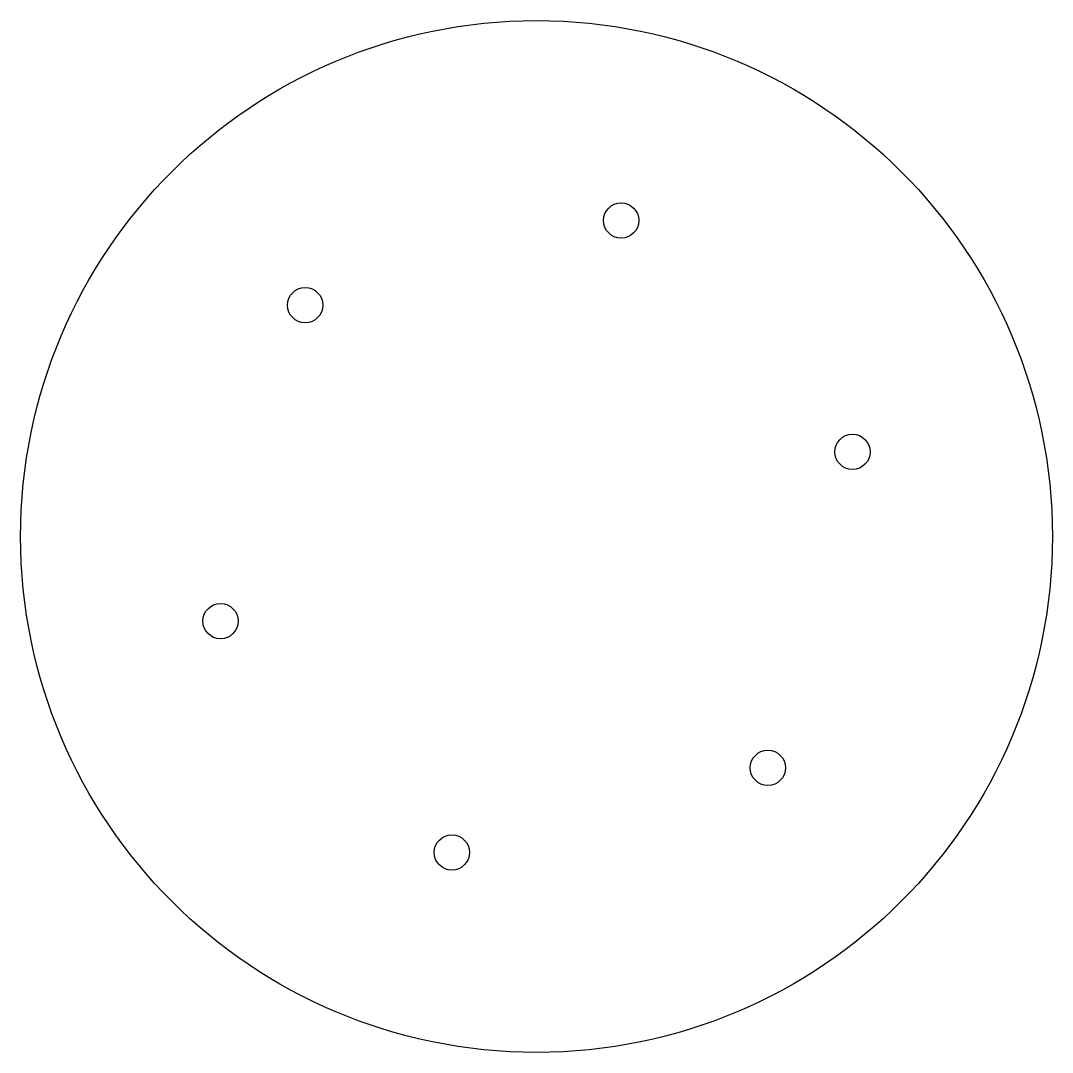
# Model space of a CAD drawing. Extents: x -62 to 62, y -62 to 62.
import ezdxf

# ---------------------------------------------------------------- set-up
doc = ezdxf.new("R2010")
doc.units = 0

msp = doc.modelspace()

# ---------------------------------------------------------------- linework, layer by layer
at = {"layer": 'BOLTS'}
for centre in [(10.09, 37.67), (-27.58, 27.58), (37.67, 10.09), (-37.67, -10.09), (27.58, -27.58), (-10.09, -37.67)]:
    msp.add_circle(centre, 2.1, dxfattribs=at)
at = {"layer": 'OUTER'}
msp.add_circle((0, 0), 61.5, dxfattribs=at)

doc.saveas('drawing.dxf')
